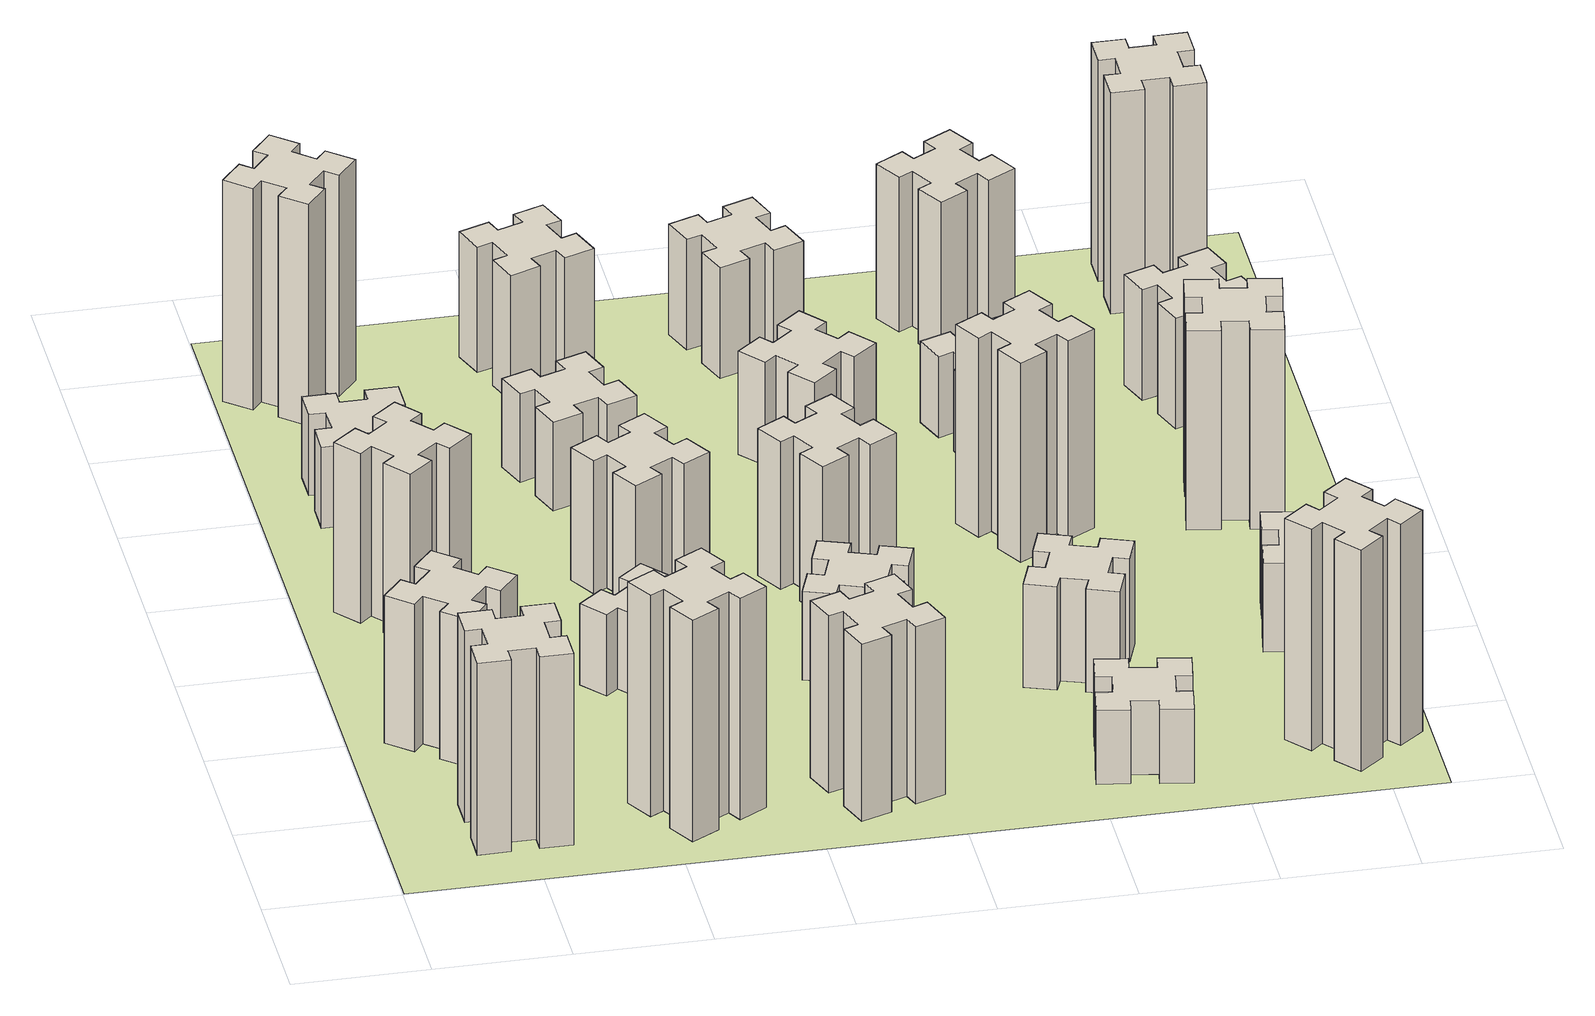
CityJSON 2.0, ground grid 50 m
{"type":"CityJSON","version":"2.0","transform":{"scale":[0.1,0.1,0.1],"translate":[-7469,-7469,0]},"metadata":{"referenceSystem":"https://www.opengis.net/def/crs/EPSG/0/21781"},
"CityObjects":{
"building1":{"type":"Building","attributes":{"class":"1000","function":"1000","usage":"1000","yearOfConstruction":2016,"roofType":"1000","measuredHeight":78,"storeysAboveGround":30,"storeysBelowGround":0},"geometry":[{"type":"Solid","lod":"1","boundaries":[[[[0,1,2,3,4,5,6,7,8,9,10,11,12,13,14,15,16,17,18,19]],[[17,16,20,21]],[[16,15,22,20]],[[15,14,23,22]],[[14,13,24,23]],[[13,12,25,24]],[[12,11,26,25]],[[11,10,27,26]],[[10,9,28,27]],[[9,8,29,28]],[[8,7,30,29]],[[7,6,31,30]],[[6,5,32,31]],[[5,4,33,32]],[[4,3,34,33]],[[3,2,35,34]],[[2,1,36,35]],[[1,0,37,36]],[[0,19,38,37]],[[19,18,39,38]],[[18,17,21,39]],[[24,25,26,27,28,29,30,31,32,33,34,35,36,37,38,39,21,20,22,23]]]]}]},
"building2":{"type":"Building","attributes":{"class":"1000","function":"1000","usage":"1000","yearOfConstruction":2016,"roofType":"1000","measuredHeight":60,"storeysAboveGround":30,"storeysBelowGround":0},"geometry":[{"type":"Solid","lod":"1","boundaries":[[[[40,41,42,43,44,45,46,47,48,49,50,51,52,53,54,55,56,57,58,59]],[[57,56,60,61]],[[56,55,62,60]],[[55,54,63,62]],[[54,53,64,63]],[[53,52,65,64]],[[52,51,66,65]],[[51,50,67,66]],[[50,49,68,67]],[[49,48,69,68]],[[48,47,70,69]],[[47,46,71,70]],[[46,45,72,71]],[[45,44,73,72]],[[44,43,74,73]],[[43,42,75,74]],[[42,41,76,75]],[[41,40,77,76]],[[40,59,78,77]],[[59,58,79,78]],[[58,57,61,79]],[[64,65,66,67,68,69,70,71,72,73,74,75,76,77,78,79,61,60,62,63]]]]}]},
"building3":{"type":"Building","attributes":{"class":"1000","function":"1000","usage":"1000","yearOfConstruction":2016,"roofType":"1000","measuredHeight":69,"storeysAboveGround":30,"storeysBelowGround":0},"geometry":[{"type":"Solid","lod":"1","boundaries":[[[[80,81,82,83,84,85,86,87,88,89,90,91,92,93,94,95,96,97,98,99]],[[97,96,100,101]],[[96,95,102,100]],[[95,94,103,102]],[[94,93,104,103]],[[93,92,105,104]],[[92,91,106,105]],[[91,90,107,106]],[[90,89,108,107]],[[89,88,109,108]],[[88,87,110,109]],[[87,86,111,110]],[[86,85,112,111]],[[85,84,113,112]],[[84,83,114,113]],[[83,82,115,114]],[[82,81,116,115]],[[81,80,117,116]],[[80,99,118,117]],[[99,98,119,118]],[[98,97,101,119]],[[104,105,106,107,108,109,110,111,112,113,114,115,116,117,118,119,101,100,102,103]]]]}]},
"building4":{"type":"Building","attributes":{"class":"1000","function":"1000","usage":"1000","yearOfConstruction":2016,"roofType":"1000","measuredHeight":33,"storeysAboveGround":30,"storeysBelowGround":0},"geometry":[{"type":"Solid","lod":"1","boundaries":[[[[120,121,122,123,124,125,126,127,128,129,130,131,132,133,134,135,136,137,138,139]],[[137,136,140,141]],[[136,135,142,140]],[[135,134,143,142]],[[134,133,144,143]],[[133,132,145,144]],[[132,131,146,145]],[[131,130,147,146]],[[130,129,148,147]],[[129,128,149,148]],[[128,127,150,149]],[[127,126,151,150]],[[126,125,152,151]],[[125,124,153,152]],[[124,123,154,153]],[[123,122,155,154]],[[122,121,156,155]],[[121,120,157,156]],[[120,139,158,157]],[[139,138,159,158]],[[138,137,141,159]],[[144,145,146,147,148,149,150,151,152,153,154,155,156,157,158,159,141,140,142,143]]]]}]},
"building5":{"type":"Building","attributes":{"class":"1000","function":"1000","usage":"1000","yearOfConstruction":2016,"roofType":"1000","measuredHeight":90,"storeysAboveGround":30,"storeysBelowGround":0},"geometry":[{"type":"Solid","lod":"1","boundaries":[[[[160,161,162,163,164,165,166,167,168,169,170,171,172,173,174,175,176,177,178,179]],[[177,176,180,181]],[[176,175,182,180]],[[175,174,183,182]],[[174,173,184,183]],[[173,172,185,184]],[[172,171,186,185]],[[171,170,187,186]],[[170,169,188,187]],[[169,168,189,188]],[[168,167,190,189]],[[167,166,191,190]],[[166,165,192,191]],[[165,164,193,192]],[[164,163,194,193]],[[163,162,195,194]],[[162,161,196,195]],[[161,160,197,196]],[[160,179,198,197]],[[179,178,199,198]],[[178,177,181,199]],[[184,185,186,187,188,189,190,191,192,193,194,195,196,197,198,199,181,180,182,183]]]]}]},
"building6":{"type":"Building","attributes":{"class":"1000","function":"1000","usage":"1000","yearOfConstruction":2016,"roofType":"1000","measuredHeight":90,"storeysAboveGround":30,"storeysBelowGround":0},"geometry":[{"type":"Solid","lod":"1","boundaries":[[[[200,201,202,203,204,205,206,207,208,209,210,211,212,213,214,215,216,217,218,219]],[[217,216,220,221]],[[216,215,222,220]],[[215,214,223,222]],[[214,213,224,223]],[[213,212,225,224]],[[212,211,226,225]],[[211,210,227,226]],[[210,209,228,227]],[[209,208,229,228]],[[208,207,230,229]],[[207,206,231,230]],[[206,205,232,231]],[[205,204,233,232]],[[204,203,234,233]],[[203,202,235,234]],[[202,201,236,235]],[[201,200,237,236]],[[200,219,238,237]],[[219,218,239,238]],[[218,217,221,239]],[[224,225,226,227,228,229,230,231,232,233,234,235,236,237,238,239,221,220,222,223]]]]}]},
"building7":{"type":"Building","attributes":{"class":"1000","function":"1000","usage":"1000","yearOfConstruction":2016,"roofType":"1000","measuredHeight":33,"storeysAboveGround":30,"storeysBelowGround":0},"geometry":[{"type":"Solid","lod":"1","boundaries":[[[[240,241,242,243,244,245,246,247,248,249,250,251,252,253,254,255,256,257,258,259]],[[257,256,260,261]],[[256,255,262,260]],[[255,254,263,262]],[[254,253,264,263]],[[253,252,265,264]],[[252,251,266,265]],[[251,250,267,266]],[[250,249,268,267]],[[249,248,269,268]],[[248,247,270,269]],[[247,246,271,270]],[[246,245,272,271]],[[245,244,273,272]],[[244,243,274,273]],[[243,242,275,274]],[[242,241,276,275]],[[241,240,277,276]],[[240,259,278,277]],[[259,258,279,278]],[[258,257,261,279]],[[264,265,266,267,268,269,270,271,272,273,274,275,276,277,278,279,261,260,262,263]]]]}]},
"building8":{"type":"Building","attributes":{"class":"1000","function":"1000","usage":"1000","yearOfConstruction":2016,"roofType":"1000","measuredHeight":54,"storeysAboveGround":30,"storeysBelowGround":0},"geometry":[{"type":"Solid","lod":"1","boundaries":[[[[280,281,282,283,284,285,286,287,288,289,290,291,292,293,294,295,296,297,298,299]],[[297,296,300,301]],[[296,295,302,300]],[[295,294,303,302]],[[294,293,304,303]],[[293,292,305,304]],[[292,291,306,305]],[[291,290,307,306]],[[290,289,308,307]],[[289,288,309,308]],[[288,287,310,309]],[[287,286,311,310]],[[286,285,312,311]],[[285,284,313,312]],[[284,283,314,313]],[[283,282,315,314]],[[282,281,316,315]],[[281,280,317,316]],[[280,299,318,317]],[[299,298,319,318]],[[298,297,301,319]],[[304,305,306,307,308,309,310,311,312,313,314,315,316,317,318,319,301,300,302,303]]]]}]},
"building9":{"type":"Building","attributes":{"class":"1000","function":"1000","usage":"1000","yearOfConstruction":2016,"roofType":"1000","measuredHeight":72,"storeysAboveGround":30,"storeysBelowGround":0},"geometry":[{"type":"Solid","lod":"1","boundaries":[[[[320,321,322,323,324,325,326,327,328,329,330,331,332,333,334,335,336,337,338,339]],[[337,336,340,341]],[[336,335,342,340]],[[335,334,343,342]],[[334,333,344,343]],[[333,332,345,344]],[[332,331,346,345]],[[331,330,347,346]],[[330,329,348,347]],[[329,328,349,348]],[[328,327,350,349]],[[327,326,351,350]],[[326,325,352,351]],[[325,324,353,352]],[[324,323,354,353]],[[323,322,355,354]],[[322,321,356,355]],[[321,320,357,356]],[[320,339,358,357]],[[339,338,359,358]],[[338,337,341,359]],[[344,345,346,347,348,349,350,351,352,353,354,355,356,357,358,359,341,340,342,343]]]]}]},
"building10":{"type":"Building","attributes":{"class":"1000","function":"1000","usage":"1000","yearOfConstruction":2016,"roofType":"1000","measuredHeight":36,"storeysAboveGround":30,"storeysBelowGround":0},"geometry":[{"type":"Solid","lod":"1","boundaries":[[[[360,361,362,363,364,365,366,367,368,369,370,371,372,373,374,375,376,377,378,379]],[[377,376,380,381]],[[376,375,382,380]],[[375,374,383,382]],[[374,373,384,383]],[[373,372,385,384]],[[372,371,386,385]],[[371,370,387,386]],[[370,369,388,387]],[[369,368,389,388]],[[368,367,390,389]],[[367,366,391,390]],[[366,365,392,391]],[[365,364,393,392]],[[364,363,394,393]],[[363,362,395,394]],[[362,361,396,395]],[[361,360,397,396]],[[360,379,398,397]],[[379,378,399,398]],[[378,377,381,399]],[[384,385,386,387,388,389,390,391,392,393,394,395,396,397,398,399,381,380,382,383]]]]}]},
"building11":{"type":"Building","attributes":{"class":"1000","function":"1000","usage":"1000","yearOfConstruction":2016,"roofType":"1000","measuredHeight":51,"storeysAboveGround":30,"storeysBelowGround":0},"geometry":[{"type":"Solid","lod":"1","boundaries":[[[[400,401,402,403,404,405,406,407,408,409,410,411,412,413,414,415,416,417,418,419]],[[417,416,420,421]],[[416,415,422,420]],[[415,414,423,422]],[[414,413,424,423]],[[413,412,425,424]],[[412,411,426,425]],[[411,410,427,426]],[[410,409,428,427]],[[409,408,429,428]],[[408,407,430,429]],[[407,406,431,430]],[[406,405,432,431]],[[405,404,433,432]],[[404,403,434,433]],[[403,402,435,434]],[[402,401,436,435]],[[401,400,437,436]],[[400,419,438,437]],[[419,418,439,438]],[[418,417,421,439]],[[424,425,426,427,428,429,430,431,432,433,434,435,436,437,438,439,421,420,422,423]]]]}]},
"building12":{"type":"Building","attributes":{"class":"1000","function":"1000","usage":"1000","yearOfConstruction":2016,"roofType":"1000","measuredHeight":36,"storeysAboveGround":30,"storeysBelowGround":0},"geometry":[{"type":"Solid","lod":"1","boundaries":[[[[440,441,442,443,444,445,446,447,448,449,450,451,452,453,454,455,456,457,458,459]],[[457,456,460,461]],[[456,455,462,460]],[[455,454,463,462]],[[454,453,464,463]],[[453,452,465,464]],[[452,451,466,465]],[[451,450,467,466]],[[450,449,468,467]],[[449,448,469,468]],[[448,447,470,469]],[[447,446,471,470]],[[446,445,472,471]],[[445,444,473,472]],[[444,443,474,473]],[[443,442,475,474]],[[442,441,476,475]],[[441,440,477,476]],[[440,459,478,477]],[[459,458,479,478]],[[458,457,461,479]],[[464,465,466,467,468,469,470,471,472,473,474,475,476,477,478,479,461,460,462,463]]]]}]},
"building13":{"type":"Building","attributes":{"class":"1000","function":"1000","usage":"1000","yearOfConstruction":2016,"roofType":"1000","measuredHeight":60,"storeysAboveGround":30,"storeysBelowGround":0},"geometry":[{"type":"Solid","lod":"1","boundaries":[[[[480,481,482,483,484,485,486,487,488,489,490,491,492,493,494,495,496,497,498,499]],[[497,496,500,501]],[[496,495,502,500]],[[495,494,503,502]],[[494,493,504,503]],[[493,492,505,504]],[[492,491,506,505]],[[491,490,507,506]],[[490,489,508,507]],[[489,488,509,508]],[[488,487,510,509]],[[487,486,511,510]],[[486,485,512,511]],[[485,484,513,512]],[[484,483,514,513]],[[483,482,515,514]],[[482,481,516,515]],[[481,480,517,516]],[[480,499,518,517]],[[499,498,519,518]],[[498,497,501,519]],[[504,505,506,507,508,509,510,511,512,513,514,515,516,517,518,519,501,500,502,503]]]]}]},
"building14":{"type":"Building","attributes":{"class":"1000","function":"1000","usage":"1000","yearOfConstruction":2016,"roofType":"1000","measuredHeight":42,"storeysAboveGround":30,"storeysBelowGround":0},"geometry":[{"type":"Solid","lod":"1","boundaries":[[[[520,521,522,523,524,525,526,527,528,529,530,531,532,533,534,535,536,537,538,539]],[[537,536,540,541]],[[536,535,542,540]],[[535,534,543,542]],[[534,533,544,543]],[[533,532,545,544]],[[532,531,546,545]],[[531,530,547,546]],[[530,529,548,547]],[[529,528,549,548]],[[528,527,550,549]],[[527,526,551,550]],[[526,525,552,551]],[[525,524,553,552]],[[524,523,554,553]],[[523,522,555,554]],[[522,521,556,555]],[[521,520,557,556]],[[520,539,558,557]],[[539,538,559,558]],[[538,537,541,559]],[[544,545,546,547,548,549,550,551,552,553,554,555,556,557,558,559,541,540,542,543]]]]}]},
"building15":{"type":"Building","attributes":{"class":"1000","function":"1000","usage":"1000","yearOfConstruction":2016,"roofType":"1000","measuredHeight":30,"storeysAboveGround":30,"storeysBelowGround":0},"geometry":[{"type":"Solid","lod":"1","boundaries":[[[[560,561,562,563,564,565,566,567,568,569,570,571,572,573,574,575,576,577,578,579]],[[577,576,580,581]],[[576,575,582,580]],[[575,574,583,582]],[[574,573,584,583]],[[573,572,585,584]],[[572,571,586,585]],[[571,570,587,586]],[[570,569,588,587]],[[569,568,589,588]],[[568,567,590,589]],[[567,566,591,590]],[[566,565,592,591]],[[565,564,593,592]],[[564,563,594,593]],[[563,562,595,594]],[[562,561,596,595]],[[561,560,597,596]],[[560,579,598,597]],[[579,578,599,598]],[[578,577,581,599]],[[584,585,586,587,588,589,590,591,592,593,594,595,596,597,598,599,581,580,582,583]]]]}]},
"building16":{"type":"Building","attributes":{"class":"1000","function":"1000","usage":"1000","yearOfConstruction":2016,"roofType":"1000","measuredHeight":45,"storeysAboveGround":30,"storeysBelowGround":0},"geometry":[{"type":"Solid","lod":"1","boundaries":[[[[600,601,602,603,604,605,606,607,608,609,610,611,612,613,614,615,616,617,618,619]],[[617,616,620,621]],[[616,615,622,620]],[[615,614,623,622]],[[614,613,624,623]],[[613,612,625,624]],[[612,611,626,625]],[[611,610,627,626]],[[610,609,628,627]],[[609,608,629,628]],[[608,607,630,629]],[[607,606,631,630]],[[606,605,632,631]],[[605,604,633,632]],[[604,603,634,633]],[[603,602,635,634]],[[602,601,636,635]],[[601,600,637,636]],[[600,619,638,637]],[[619,618,639,638]],[[618,617,621,639]],[[624,625,626,627,628,629,630,631,632,633,634,635,636,637,638,639,621,620,622,623]]]]}]},
"building17":{"type":"Building","attributes":{"class":"1000","function":"1000","usage":"1000","yearOfConstruction":2016,"roofType":"1000","measuredHeight":42,"storeysAboveGround":30,"storeysBelowGround":0},"geometry":[{"type":"Solid","lod":"1","boundaries":[[[[640,641,642,643,644,645,646,647,648,649,650,651,652,653,654,655,656,657,658,659]],[[657,656,660,661]],[[656,655,662,660]],[[655,654,663,662]],[[654,653,664,663]],[[653,652,665,664]],[[652,651,666,665]],[[651,650,667,666]],[[650,649,668,667]],[[649,648,669,668]],[[648,647,670,669]],[[647,646,671,670]],[[646,645,672,671]],[[645,644,673,672]],[[644,643,674,673]],[[643,642,675,674]],[[642,641,676,675]],[[641,640,677,676]],[[640,659,678,677]],[[659,658,679,678]],[[658,657,661,679]],[[664,665,666,667,668,669,670,671,672,673,674,675,676,677,678,679,661,660,662,663]]]]}]},
"building18":{"type":"Building","attributes":{"class":"1000","function":"1000","usage":"1000","yearOfConstruction":2016,"roofType":"1000","measuredHeight":81,"storeysAboveGround":30,"storeysBelowGround":0},"geometry":[{"type":"Solid","lod":"1","boundaries":[[[[680,681,682,683,684,685,686,687,688,689,690,691,692,693,694,695,696,697,698,699]],[[697,696,700,701]],[[696,695,702,700]],[[695,694,703,702]],[[694,693,704,703]],[[693,692,705,704]],[[692,691,706,705]],[[691,690,707,706]],[[690,689,708,707]],[[689,688,709,708]],[[688,687,710,709]],[[687,686,711,710]],[[686,685,712,711]],[[685,684,713,712]],[[684,683,714,713]],[[683,682,715,714]],[[682,681,716,715]],[[681,680,717,716]],[[680,699,718,717]],[[699,698,719,718]],[[698,697,701,719]],[[704,705,706,707,708,709,710,711,712,713,714,715,716,717,718,719,701,700,702,703]]]]}]},
"building19":{"type":"Building","attributes":{"class":"1000","function":"1000","usage":"1000","yearOfConstruction":2016,"roofType":"1000","measuredHeight":33,"storeysAboveGround":30,"storeysBelowGround":0},"geometry":[{"type":"Solid","lod":"1","boundaries":[[[[720,721,722,723,724,725,726,727,728,729,730,731,732,733,734,735,736,737,738,739]],[[737,736,740,741]],[[736,735,742,740]],[[735,734,743,742]],[[734,733,744,743]],[[733,732,745,744]],[[732,731,746,745]],[[731,730,747,746]],[[730,729,748,747]],[[729,728,749,748]],[[728,727,750,749]],[[727,726,751,750]],[[726,725,752,751]],[[725,724,753,752]],[[724,723,754,753]],[[723,722,755,754]],[[722,721,756,755]],[[721,720,757,756]],[[720,739,758,757]],[[739,738,759,758]],[[738,737,741,759]],[[744,745,746,747,748,749,750,751,752,753,754,755,756,757,758,759,741,740,742,743]]]]}]},
"building20":{"type":"Building","attributes":{"class":"1000","function":"1000","usage":"1000","yearOfConstruction":2016,"roofType":"1000","measuredHeight":90,"storeysAboveGround":30,"storeysBelowGround":0},"geometry":[{"type":"Solid","lod":"1","boundaries":[[[[760,761,762,763,764,765,766,767,768,769,770,771,772,773,774,775,776,777,778,779]],[[777,776,780,781]],[[776,775,782,780]],[[775,774,783,782]],[[774,773,784,783]],[[773,772,785,784]],[[772,771,786,785]],[[771,770,787,786]],[[770,769,788,787]],[[769,768,789,788]],[[768,767,790,789]],[[767,766,791,790]],[[766,765,792,791]],[[765,764,793,792]],[[764,763,794,793]],[[763,762,795,794]],[[762,761,796,795]],[[761,760,797,796]],[[760,779,798,797]],[[779,778,799,798]],[[778,777,781,799]],[[784,785,786,787,788,789,790,791,792,793,794,795,796,797,798,799,781,780,782,783]]]]}]},
"building21":{"type":"Building","attributes":{"class":"1000","function":"1000","usage":"1000","yearOfConstruction":2016,"roofType":"1000","measuredHeight":63,"storeysAboveGround":30,"storeysBelowGround":0},"geometry":[{"type":"Solid","lod":"1","boundaries":[[[[800,801,802,803,804,805,806,807,808,809,810,811,812,813,814,815,816,817,818,819]],[[817,816,820,821]],[[816,815,822,820]],[[815,814,823,822]],[[814,813,824,823]],[[813,812,825,824]],[[812,811,826,825]],[[811,810,827,826]],[[810,809,828,827]],[[809,808,829,828]],[[808,807,830,829]],[[807,806,831,830]],[[806,805,832,831]],[[805,804,833,832]],[[804,803,834,833]],[[803,802,835,834]],[[802,801,836,835]],[[801,800,837,836]],[[800,819,838,837]],[[819,818,839,838]],[[818,817,821,839]],[[824,825,826,827,828,829,830,831,832,833,834,835,836,837,838,839,821,820,822,823]]]]}]},
"building22":{"type":"Building","attributes":{"class":"1000","function":"1000","usage":"1000","yearOfConstruction":2016,"roofType":"1000","measuredHeight":36,"storeysAboveGround":30,"storeysBelowGround":0},"geometry":[{"type":"Solid","lod":"1","boundaries":[[[[840,841,842,843,844,845,846,847,848,849,850,851,852,853,854,855,856,857,858,859]],[[857,856,860,861]],[[856,855,862,860]],[[855,854,863,862]],[[854,853,864,863]],[[853,852,865,864]],[[852,851,866,865]],[[851,850,867,866]],[[850,849,868,867]],[[849,848,869,868]],[[848,847,870,869]],[[847,846,871,870]],[[846,845,872,871]],[[845,844,873,872]],[[844,843,874,873]],[[843,842,875,874]],[[842,841,876,875]],[[841,840,877,876]],[[840,859,878,877]],[[859,858,879,878]],[[858,857,861,879]],[[864,865,866,867,868,869,870,871,872,873,874,875,876,877,878,879,861,860,862,863]]]]}]},
"building23":{"type":"Building","attributes":{"class":"1000","function":"1000","usage":"1000","yearOfConstruction":2016,"roofType":"1000","measuredHeight":81,"storeysAboveGround":30,"storeysBelowGround":0},"geometry":[{"type":"Solid","lod":"1","boundaries":[[[[880,881,882,883,884,885,886,887,888,889,890,891,892,893,894,895,896,897,898,899]],[[897,896,900,901]],[[896,895,902,900]],[[895,894,903,902]],[[894,893,904,903]],[[893,892,905,904]],[[892,891,906,905]],[[891,890,907,906]],[[890,889,908,907]],[[889,888,909,908]],[[888,887,910,909]],[[887,886,911,910]],[[886,885,912,911]],[[885,884,913,912]],[[884,883,914,913]],[[883,882,915,914]],[[882,881,916,915]],[[881,880,917,916]],[[880,899,918,917]],[[899,898,919,918]],[[898,897,901,919]],[[904,905,906,907,908,909,910,911,912,913,914,915,916,917,918,919,901,900,902,903]]]]}]},
"building24":{"type":"Building","attributes":{"class":"1000","function":"1000","usage":"1000","yearOfConstruction":2016,"roofType":"1000","measuredHeight":45,"storeysAboveGround":30,"storeysBelowGround":0},"geometry":[{"type":"Solid","lod":"1","boundaries":[[[[920,921,922,923,924,925,926,927,928,929,930,931,932,933,934,935,936,937,938,939]],[[937,936,940,941]],[[936,935,942,940]],[[935,934,943,942]],[[934,933,944,943]],[[933,932,945,944]],[[932,931,946,945]],[[931,930,947,946]],[[930,929,948,947]],[[929,928,949,948]],[[928,927,950,949]],[[927,926,951,950]],[[926,925,952,951]],[[925,924,953,952]],[[924,923,954,953]],[[923,922,955,954]],[[922,921,956,955]],[[921,920,957,956]],[[920,939,958,957]],[[939,938,959,958]],[[938,937,941,959]],[[944,945,946,947,948,949,950,951,952,953,954,955,956,957,958,959,941,940,942,943]]]]}]},
"building25":{"type":"Building","attributes":{"class":"1000","function":"1000","usage":"1000","yearOfConstruction":2016,"roofType":"1000","measuredHeight":90,"storeysAboveGround":30,"storeysBelowGround":0},"geometry":[{"type":"Solid","lod":"1","boundaries":[[[[960,961,962,963,964,965,966,967,968,969,970,971,972,973,974,975,976,977,978,979]],[[977,976,980,981]],[[976,975,982,980]],[[975,974,983,982]],[[974,973,984,983]],[[973,972,985,984]],[[972,971,986,985]],[[971,970,987,986]],[[970,969,988,987]],[[969,968,989,988]],[[968,967,990,989]],[[967,966,991,990]],[[966,965,992,991]],[[965,964,993,992]],[[964,963,994,993]],[[963,962,995,994]],[[962,961,996,995]],[[961,960,997,996]],[[960,979,998,997]],[[979,978,999,998]],[[978,977,981,999]],[[984,985,986,987,988,989,990,991,992,993,994,995,996,997,998,999,981,980,982,983]]]]}]},
"landuse1":{"type":"LandUse","attributes":{"name":"plot1","function":"1010"},"geometry":[{"type":"MultiSurface","lod":"1","boundaries":[[[1000,1001,1002,1003]]]}]}
},
"vertices":[
[365,425,0],[365,325,0],[305,325,0],[305,205,0],[425,205,0],[425,265,0],[525,265,0],[525,205,0],[645,205,0],[645,325,0],[585,325,0],[585,425,0],[645,425,0],[645,545,0],[525,545,0],[525,485,0],[425,485,0],[425,545,0],[305,545,0],[305,425,0],[425,485,780],[425,545,780],[525,485,780],[525,545,780],[645,545,780],[645,425,780],[585,425,780],[585,325,780],[645,325,780],[645,205,780],[525,205,780],[525,265,780],[425,265,780],[425,205,780],[305,205,780],[305,325,780],[365,325,780],[365,425,780],[305,425,780],[305,545,780],
[484,1067,0],[408,1132,0],[446,1178,0],[354,1255,0],[277,1163,0],[323,1124,0],[259,1048,0],[213,1086,0],[136,994,0],[228,917,0],[266,963,0],[343,899,0],[304,853,0],[396,776,0],[473,868,0],[427,906,0],[492,983,0],[538,944,0],[615,1036,0],[523,1113,0],[492,983,600],[538,944,600],[427,906,600],[473,868,600],[396,776,600],[304,853,600],[343,899,600],[266,963,600],[228,917,600],[136,994,600],[213,1086,600],[259,1048,600],[323,1124,600],[277,1163,600],[354,1255,600],[446,1178,600],[408,1132,600],[484,1067,600],[523,1113,600],[615,1036,600],
[492,1888,0],[427,1964,0],[473,2003,0],[396,2095,0],[304,2018,0],[343,1972,0],[266,1907,0],[228,1953,0],[136,1876,0],[213,1784,0],[259,1823,0],[323,1746,0],[277,1708,0],[354,1616,0],[446,1693,0],[408,1739,0],[484,1803,0],[523,1757,0],[615,1834,0],[538,1926,0],[484,1803,690],[523,1757,690],[408,1739,690],[446,1693,690],[354,1616,690],[277,1708,690],[323,1746,690],[259,1823,690],[213,1784,690],[136,1876,690],[228,1953,690],[266,1907,690],[343,1972,690],[304,2018,690],[396,2095,690],[473,2003,690],[427,1964,690],[492,1888,690],[538,1926,690],[615,1834,690],
[485,2545,0],[485,2645,0],[545,2645,0],[545,2765,0],[425,2765,0],[425,2705,0],[325,2705,0],[325,2765,0],[205,2765,0],[205,2645,0],[265,2645,0],[265,2545,0],[205,2545,0],[205,2425,0],[325,2425,0],[325,2485,0],[425,2485,0],[425,2425,0],[545,2425,0],[545,2545,0],[425,2485,330],[425,2425,330],[325,2485,330],[325,2425,330],[205,2425,330],[205,2545,330],[265,2545,330],[265,2645,330],[205,2645,330],[205,2765,330],[325,2765,330],[325,2705,330],[425,2705,330],[425,2765,330],[545,2765,330],[545,2645,330],[485,2645,330],[485,2545,330],[545,2545,330],[545,2425,330],
[1127,255,0],[1214,305,0],[1244,253,0],[1348,313,0],[1288,417,0],[1236,387,0],[1186,474,0],[1238,504,0],[1178,608,0],[1074,548,0],[1104,496,0],[1017,446,0],[987,498,0],[883,438,0],[943,334,0],[995,364,0],[1045,277,0],[993,247,0],[1053,143,0],[1157,203,0],[1045,277,900],[993,247,900],[995,364,900],[943,334,900],[883,438,900],[987,498,900],[1017,446,900],[1104,496,900],[1074,548,900],[1178,608,900],[1238,504,900],[1186,474,900],[1236,387,900],[1288,417,900],[1348,313,900],[1244,253,900],[1214,305,900],[1127,255,900],[1157,203,900],[1053,143,900],
[384,3387,0],[308,3452,0],[346,3498,0],[254,3575,0],[177,3483,0],[223,3444,0],[159,3368,0],[113,3406,0],[36,3314,0],[128,3237,0],[166,3283,0],[243,3219,0],[204,3173,0],[296,3096,0],[373,3188,0],[327,3226,0],[392,3303,0],[438,3264,0],[515,3356,0],[423,3433,0],[392,3303,900],[438,3264,900],[327,3226,900],[373,3188,900],[296,3096,900],[204,3173,900],[243,3219,900],[166,3283,900],[128,3237,900],[36,3314,900],[113,3406,900],[159,3368,900],[223,3444,900],[177,3483,900],[254,3575,900],[346,3498,900],[308,3452,900],[384,3387,900],[423,3433,900],[515,3356,900],
[1083,1332,0],[1006,1267,0],[968,1313,0],[876,1236,0],[953,1144,0],[999,1183,0],[1063,1106,0],[1017,1068,0],[1094,976,0],[1186,1053,0],[1148,1099,0],[1224,1163,0],[1263,1117,0],[1355,1194,0],[1278,1286,0],[1232,1248,0],[1167,1324,0],[1213,1363,0],[1136,1455,0],[1044,1378,0],[1167,1324,330],[1213,1363,330],[1232,1248,330],[1278,1286,330],[1355,1194,330],[1263,1117,330],[1224,1163,330],[1148,1099,330],[1186,1053,330],[1094,976,330],[1017,1068,330],[1063,1106,330],[999,1183,330],[953,1144,330],[876,1236,330],[968,1313,330],[1006,1267,330],[1083,1332,330],[1044,1378,330],[1136,1455,330],
[1336,1867,0],[1286,1954,0],[1338,1984,0],[1278,2088,0],[1174,2028,0],[1204,1976,0],[1117,1926,0],[1087,1978,0],[983,1918,0],[1043,1814,0],[1095,1844,0],[1145,1757,0],[1093,1727,0],[1153,1623,0],[1257,1683,0],[1227,1735,0],[1314,1785,0],[1344,1733,0],[1448,1793,0],[1388,1897,0],[1314,1785,540],[1344,1733,540],[1227,1735,540],[1257,1683,540],[1153,1623,540],[1093,1727,540],[1145,1757,540],[1095,1844,540],[1043,1814,540],[983,1918,540],[1087,1978,540],[1117,1926,540],[1204,1976,540],[1174,2028,540],[1278,2088,540],[1338,1984,540],[1286,1954,540],[1336,1867,540],[1388,1897,540],[1448,1793,540],
[1765,496,0],[1671,462,0],[1650,518,0],[1537,477,0],[1579,364,0],[1635,385,0],[1669,291,0],[1613,270,0],[1654,157,0],[1767,199,0],[1746,255,0],[1840,289,0],[1860,233,0],[1973,274,0],[1932,387,0],[1876,366,0],[1842,460,0],[1898,480,0],[1857,593,0],[1744,552,0],[1842,460,720],[1898,480,720],[1876,366,720],[1932,387,720],[1973,274,720],[1860,233,720],[1840,289,720],[1746,255,720],[1767,199,720],[1654,157,720],[1613,270,720],[1669,291,720],[1635,385,720],[1579,364,720],[1537,477,720],[1650,518,720],[1671,462,720],[1765,496,720],[1744,552,720],[1857,593,720],
[1106,2475,0],[1200,2509,0],[1220,2453,0],[1333,2494,0],[1292,2607,0],[1236,2586,0],[1202,2680,0],[1258,2700,0],[1217,2813,0],[1104,2772,0],[1125,2716,0],[1031,2682,0],[1010,2738,0],[897,2697,0],[939,2584,0],[995,2605,0],[1029,2511,0],[973,2490,0],[1014,2377,0],[1127,2419,0],[1029,2511,360],[973,2490,360],[995,2605,360],[939,2584,360],[897,2697,360],[1010,2738,360],[1031,2682,360],[1125,2716,360],[1104,2772,360],[1217,2813,360],[1258,2700,360],[1202,2680,360],[1236,2586,360],[1292,2607,360],[1333,2494,360],[1220,2453,360],[1200,2509,360],[1106,2475,360],[1127,2419,360],[1014,2377,360],
[1125,3456,0],[1031,3422,0],[1010,3478,0],[897,3437,0],[939,3324,0],[995,3345,0],[1029,3251,0],[973,3230,0],[1014,3117,0],[1127,3159,0],[1106,3215,0],[1200,3249,0],[1220,3193,0],[1333,3234,0],[1292,3347,0],[1236,3326,0],[1202,3420,0],[1258,3440,0],[1217,3553,0],[1104,3512,0],[1202,3420,510],[1258,3440,510],[1236,3326,510],[1292,3347,510],[1333,3234,510],[1220,3193,510],[1200,3249,510],[1106,3215,510],[1127,3159,510],[1014,3117,510],[973,3230,510],[1029,3251,510],[995,3345,510],[939,3324,510],[897,3437,510],[1010,3478,510],[1031,3422,510],[1125,3456,510],[1104,3512,510],[1217,3553,510],
[1771,1129,0],[1865,1095,0],[1844,1039,0],[1957,997,0],[1998,1110,0],[1942,1131,0],[1976,1225,0],[2032,1204,0],[2073,1317,0],[1960,1358,0],[1940,1302,0],[1846,1336,0],[1867,1392,0],[1754,1433,0],[1713,1320,0],[1769,1300,0],[1735,1206,0],[1679,1227,0],[1637,1114,0],[1750,1073,0],[1735,1206,360],[1679,1227,360],[1769,1300,360],[1713,1320,360],[1754,1433,360],[1867,1392,360],[1846,1336,360],[1940,1302,360],[1960,1358,360],[2073,1317,360],[2032,1204,360],[1976,1225,360],[1942,1131,360],[1998,1110,360],[1957,997,360],[1844,1039,360],[1865,1095,360],[1771,1129,360],[1750,1073,360],[1637,1114,360],
[1976,1767,0],[1926,1854,0],[1978,1884,0],[1918,1988,0],[1814,1928,0],[1844,1876,0],[1757,1826,0],[1727,1878,0],[1623,1818,0],[1683,1714,0],[1735,1744,0],[1785,1657,0],[1733,1627,0],[1793,1523,0],[1897,1583,0],[1867,1635,0],[1954,1685,0],[1984,1633,0],[2088,1693,0],[2028,1797,0],[1954,1685,600],[1984,1633,600],[1867,1635,600],[1897,1583,600],[1793,1523,600],[1733,1627,600],[1785,1657,600],[1735,1744,600],[1683,1714,600],[1623,1818,600],[1727,1878,600],[1757,1826,600],[1844,1876,600],[1814,1928,600],[1918,1988,600],[1978,1884,600],[1926,1854,600],[1976,1767,600],[2028,1797,600],[2088,1693,600],
[1988,2479,0],[2064,2543,0],[2103,2497,0],[2195,2574,0],[2118,2666,0],[2072,2628,0],[2007,2704,0],[2053,2743,0],[1976,2835,0],[1884,2758,0],[1923,2712,0],[1846,2647,0],[1808,2693,0],[1716,2616,0],[1793,2524,0],[1839,2563,0],[1903,2486,0],[1857,2448,0],[1934,2356,0],[2026,2433,0],[1903,2486,420],[1857,2448,420],[1839,2563,420],[1793,2524,420],[1716,2616,420],[1808,2693,420],[1846,2647,420],[1923,2712,420],[1884,2758,420],[1976,2835,420],[2053,2743,420],[2007,2704,420],[2072,2628,420],[2118,2666,420],[2195,2574,420],[2103,2497,420],[2064,2543,420],[1988,2479,420],[2026,2433,420],[1934,2356,420],
[2596,444,0],[2578,345,0],[2519,356,0],[2498,237,0],[2617,217,0],[2627,276,0],[2725,258,0],[2715,199,0],[2833,178,0],[2854,297,0],[2795,307,0],[2812,405,0],[2871,395,0],[2892,513,0],[2774,534,0],[2764,475,0],[2665,492,0],[2676,551,0],[2557,572,0],[2537,454,0],[2665,492,300],[2676,551,300],[2764,475,300],[2774,534,300],[2892,513,300],[2871,395,300],[2812,405,300],[2795,307,300],[2854,297,300],[2833,178,300],[2715,199,300],[2725,258,300],[2627,276,300],[2617,217,300],[2498,237,300],[2519,356,300],[2578,345,300],[2596,444,300],[2537,454,300],[2557,572,300],
[1865,3456,0],[1771,3422,0],[1750,3478,0],[1637,3437,0],[1679,3324,0],[1735,3345,0],[1769,3251,0],[1713,3230,0],[1754,3117,0],[1867,3159,0],[1846,3215,0],[1940,3249,0],[1960,3193,0],[2073,3234,0],[2032,3347,0],[1976,3326,0],[1942,3420,0],[1998,3440,0],[1957,3553,0],[1844,3512,0],[1942,3420,450],[1998,3440,450],[1976,3326,450],[2032,3347,450],[2073,3234,450],[1960,3193,450],[1940,3249,450],[1846,3215,450],[1867,3159,450],[1754,3117,450],[1713,3230,450],[1769,3251,450],[1735,3345,450],[1679,3324,450],[1637,3437,450],[1750,3478,450],[1771,3422,450],[1865,3456,450],[1844,3512,450],[1957,3553,450],
[2682,931,0],[2716,1025,0],[2772,1004,0],[2813,1117,0],[2700,1158,0],[2680,1102,0],[2586,1136,0],[2607,1192,0],[2494,1233,0],[2453,1120,0],[2509,1100,0],[2475,1006,0],[2419,1027,0],[2377,914,0],[2490,873,0],[2511,929,0],[2605,895,0],[2584,839,0],[2697,797,0],[2738,910,0],[2605,895,420],[2584,839,420],[2511,929,420],[2490,873,420],[2377,914,420],[2419,1027,420],[2475,1006,420],[2509,1100,420],[2453,1120,420],[2494,1233,420],[2607,1192,420],[2586,1136,420],[2680,1102,420],[2700,1158,420],[2813,1117,420],[2772,1004,420],[2716,1025,420],[2682,931,420],[2738,910,420],[2697,797,420],
[2716,1967,0],[2666,2054,0],[2718,2084,0],[2658,2188,0],[2554,2128,0],[2584,2076,0],[2497,2026,0],[2467,2078,0],[2363,2018,0],[2423,1914,0],[2475,1944,0],[2525,1857,0],[2473,1827,0],[2533,1723,0],[2637,1783,0],[2607,1835,0],[2694,1885,0],[2724,1833,0],[2828,1893,0],[2768,1997,0],[2694,1885,810],[2724,1833,810],[2607,1835,810],[2637,1783,810],[2533,1723,810],[2473,1827,810],[2525,1857,810],[2475,1944,810],[2423,1914,810],[2363,2018,810],[2467,2078,810],[2497,2026,810],[2584,2076,810],[2554,2128,810],[2658,2188,810],[2718,2084,810],[2666,2054,810],[2716,1967,810],[2768,1997,810],[2828,1893,810],
[2586,2475,0],[2680,2509,0],[2700,2453,0],[2813,2494,0],[2772,2607,0],[2716,2586,0],[2682,2680,0],[2738,2700,0],[2697,2813,0],[2584,2772,0],[2605,2716,0],[2511,2682,0],[2490,2738,0],[2377,2697,0],[2419,2584,0],[2475,2605,0],[2509,2511,0],[2453,2490,0],[2494,2377,0],[2607,2419,0],[2509,2511,330],[2453,2490,330],[2475,2605,330],[2419,2584,330],[2377,2697,330],[2490,2738,330],[2511,2682,330],[2605,2716,330],[2584,2772,330],[2697,2813,330],[2738,2700,330],[2682,2680,330],[2716,2586,330],[2772,2607,330],[2813,2494,330],[2700,2453,330],[2680,2509,330],[2586,2475,330],[2607,2419,330],[2494,2377,330],
[3468,259,0],[3544,323,0],[3583,277,0],[3675,354,0],[3598,446,0],[3552,408,0],[3487,484,0],[3533,523,0],[3456,615,0],[3364,538,0],[3403,492,0],[3326,427,0],[3288,473,0],[3196,396,0],[3273,304,0],[3319,343,0],[3383,266,0],[3337,228,0],[3414,136,0],[3506,213,0],[3383,266,900],[3337,228,900],[3319,343,900],[3273,304,900],[3196,396,900],[3288,473,900],[3326,427,900],[3403,492,900],[3364,538,900],[3456,615,900],[3533,523,900],[3487,484,900],[3552,408,900],[3598,446,900],[3675,354,900],[3583,277,900],[3544,323,900],[3468,259,900],[3506,213,900],[3414,136,900],
[2607,3215,0],[2694,3265,0],[2724,3213,0],[2828,3273,0],[2768,3377,0],[2716,3347,0],[2666,3434,0],[2718,3464,0],[2658,3568,0],[2554,3508,0],[2584,3456,0],[2497,3406,0],[2467,3458,0],[2363,3398,0],[2423,3294,0],[2475,3324,0],[2525,3237,0],[2473,3207,0],[2533,3103,0],[2637,3163,0],[2525,3237,630],[2473,3207,630],[2475,3324,630],[2423,3294,630],[2363,3398,630],[2467,3458,630],[2497,3406,630],[2584,3456,630],[2554,3508,630],[2658,3568,630],[2718,3464,630],[2666,3434,630],[2716,3347,630],[2768,3377,630],[2828,3273,630],[2724,3213,630],[2694,3265,630],[2607,3215,630],[2637,3163,630],[2533,3103,630],
[3367,1016,0],[3465,998,0],[3455,939,0],[3573,918,0],[3594,1037,0],[3535,1047,0],[3552,1145,0],[3611,1135,0],[3632,1253,0],[3514,1274,0],[3504,1215,0],[3405,1232,0],[3416,1291,0],[3297,1312,0],[3277,1194,0],[3336,1184,0],[3318,1085,0],[3259,1096,0],[3238,977,0],[3357,957,0],[3318,1085,360],[3259,1096,360],[3336,1184,360],[3277,1194,360],[3297,1312,360],[3416,1291,360],[3405,1232,360],[3504,1215,360],[3514,1274,360],[3632,1253,360],[3611,1135,360],[3552,1145,360],[3535,1047,360],[3594,1037,360],[3573,918,360],[3455,939,360],[3465,998,360],[3367,1016,360],[3357,957,360],[3238,977,360],
[3267,1856,0],[3365,1838,0],[3355,1779,0],[3473,1758,0],[3494,1877,0],[3435,1887,0],[3452,1985,0],[3511,1975,0],[3532,2093,0],[3414,2114,0],[3404,2055,0],[3305,2072,0],[3316,2131,0],[3197,2152,0],[3177,2034,0],[3236,2024,0],[3218,1925,0],[3159,1936,0],[3138,1817,0],[3257,1797,0],[3218,1925,810],[3159,1936,810],[3236,2024,810],[3177,2034,810],[3197,2152,810],[3316,2131,810],[3305,2072,810],[3404,2055,810],[3414,2114,810],[3532,2093,810],[3511,1975,810],[3452,1985,810],[3435,1887,810],[3494,1877,810],[3473,1758,810],[3355,1779,810],[3365,1838,810],[3267,1856,810],[3257,1797,810],[3138,1817,810],
[3326,2575,0],[3420,2609,0],[3440,2553,0],[3553,2594,0],[3512,2707,0],[3456,2686,0],[3422,2780,0],[3478,2800,0],[3437,2913,0],[3324,2872,0],[3345,2816,0],[3251,2782,0],[3230,2838,0],[3117,2797,0],[3159,2684,0],[3215,2705,0],[3249,2611,0],[3193,2590,0],[3234,2477,0],[3347,2519,0],[3249,2611,450],[3193,2590,450],[3215,2705,450],[3159,2684,450],[3117,2797,450],[3230,2838,450],[3251,2782,450],[3345,2816,450],[3324,2872,450],[3437,2913,450],[3478,2800,450],[3422,2780,450],[3456,2686,450],[3512,2707,450],[3553,2594,450],[3440,2553,450],[3420,2609,450],[3326,2575,450],[3347,2519,450],[3234,2477,450],
[3285,3325,0],[3385,3325,0],[3385,3265,0],[3505,3265,0],[3505,3385,0],[3445,3385,0],[3445,3485,0],[3505,3485,0],[3505,3605,0],[3385,3605,0],[3385,3545,0],[3285,3545,0],[3285,3605,0],[3165,3605,0],[3165,3485,0],[3225,3485,0],[3225,3385,0],[3165,3385,0],[3165,3265,0],[3285,3265,0],[3225,3385,900],[3165,3385,900],[3225,3485,900],[3165,3485,900],[3165,3605,900],[3285,3605,900],[3285,3545,900],[3385,3545,900],[3385,3605,900],[3505,3605,900],[3505,3485,900],[3445,3485,900],[3445,3385,900],[3505,3385,900],[3505,3265,900],[3385,3265,900],[3385,3325,900],[3285,3325,900],[3285,3265,900],[3165,3265,900],
[5,3705,0],[3705,3705,0],[3705,5,0],[5,5,0]
]}
